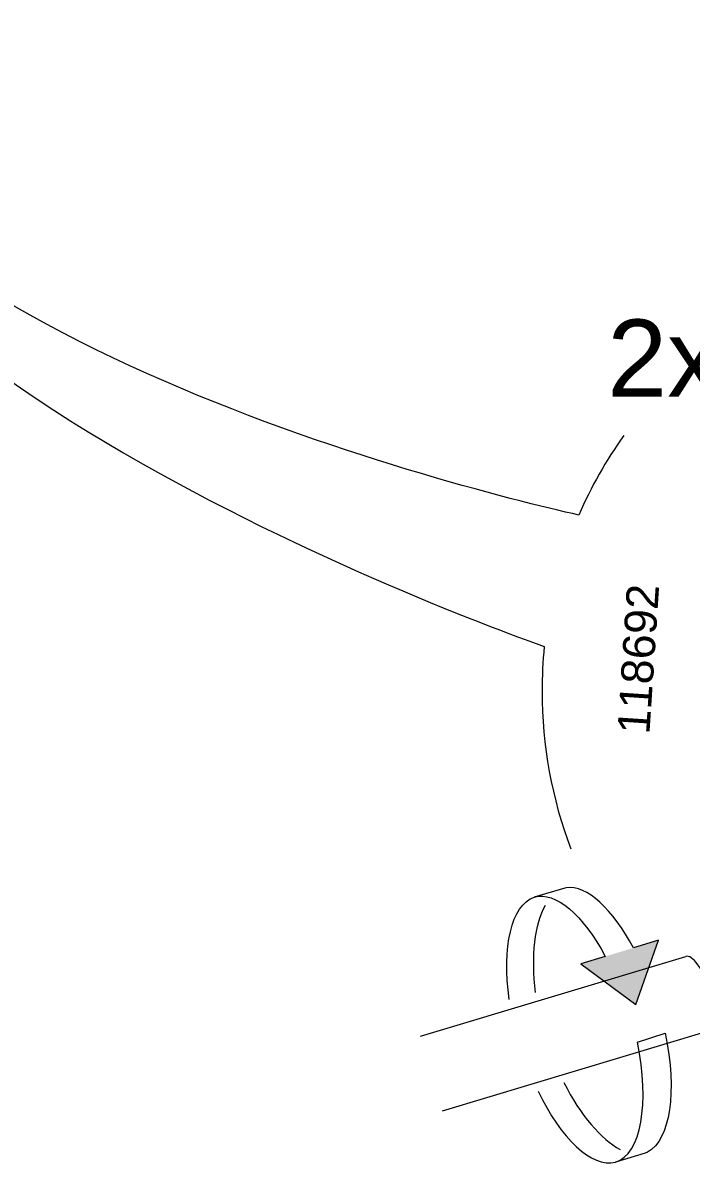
# Model space of a CAD drawing. Header units: metres. Extents: x -11.5 to 7.4, y -3.8 to 5.9.
# Drawn here: x 4.3687 to 4.5058, y -0.1183 to 0.1167 of the extents above; entities that cross this region are included whole.
import ezdxf

# ---------------------------------------------------------------- set-up
doc = ezdxf.new("R2010")
doc.units = ezdxf.units.M
doc.header["$MEASUREMENT"] = 0
for name, color, linetype, lineweight in [('PDF10_Geometry_Num_Penna__1_Num_Penna__255', 255, 'Continuous', 18), ('PDF10_Geometry_Num_Penna__7_Num_Penna__7', 7, 'Continuous', 18), ('PDF10_Solid Fills_Num_Penna__7_Num_Penna__7', 7, 'Continuous', 18), ('PDF10_Text_Num_Penna__7_Num_Penna__7', 7, 'Continuous', 18)]:
    doc.layers.add(name, color=color, linetype=linetype, lineweight=lineweight)
doc.styles.add('GENERATED_STYLE_1', font='')
doc.styles.get('GENERATED_STYLE_1').set_extended_font_data('Arial')

msp = doc.modelspace()

# ---------------------------------------------------------------- hatches: boundary and pattern name
at = {"layer": 'PDF10_Geometry_Num_Penna__7_Num_Penna__7', "linetype": 'Continuous', "lineweight": 18}
for points in [[(4.480164148262702, -0.06083957880252822), (4.479868078254226, -0.06090960365930442), (4.473549870562957, -0.0627351639605358)], [(4.499091744198802, -0.07159392249976637), (4.483146961460134, -0.07643178034934106), (4.494414820814812, -0.08474262508854924)]]:
    msp.add_hatch(color=7, dxfattribs=at).paths.add_polyline_path(points)
at = {"layer": 'PDF10_Solid Fills_Num_Penna__7_Num_Penna__7', "linetype": 'Continuous', "lineweight": 18}
msp.add_hatch(color=7, dxfattribs=at).paths.add_polyline_path([(4.496841857835632, -0.1150421349145523), (4.49023740818596, -0.1171207675051855), (4.496340627281862, -0.1152841506476214)])

# ---------------------------------------------------------------- linework, layer by layer
at = {"layer": 'PDF10_Geometry_Num_Penna__1_Num_Penna__255', "color": 255, "linetype": 'Continuous', "lineweight": 18, "flags": 128}
for points in [[(4.480164148262702, -0.06083957880252822), (4.479868078254226, -0.06090960365930442), (4.473549870562957, -0.0627351639605358)], [(4.488172780566684, -0.0749072039770784), (4.483146961460134, -0.07643178024479447), (4.494414820869878, -0.08474262508854924), (4.499091744198802, -0.0715939225959108), (4.49396150206022, -0.07315166853262589)], [(4.494754625701185, -0.09247938895736141), (4.500480693375501, -0.09066242819994574)], [(4.496841857835632, -0.1150421349145523), (4.496340627281862, -0.1152841506476214), (4.49023740818596, -0.1171207675051855)]]:
    msp.add_lwpolyline(points, dxfattribs=at)
at = {"layer": 'PDF10_Geometry_Num_Penna__1_Num_Penna__255', "color": 255, "linetype": 'Continuous', "lineweight": 18}
for points in [[(4.49396150206022, -0.07315166853262589), (4.489732983515916, -0.06524377374190138), (4.484428293488518, -0.06013933023475992), (4.480164148262702, -0.06083957880252466)], [(4.49396150206022, -0.07315166853262589), (4.489732983515916, -0.06524377374190138), (4.484428293488518, -0.06013933023475992), (4.480164148262702, -0.06083957880252466)], [(4.473549870562957, -0.0627351639605358), (4.477962665046146, -0.06140592018803748), (4.483637135457569, -0.0664587664322891), (4.488172780566677, -0.07490720397707928)], [(4.473549870562957, -0.0627351639605358), (4.477962665046146, -0.06140592018803748), (4.483637135457569, -0.0664587664322891), (4.488172780566677, -0.07490720397707928)], [(4.500480693375501, -0.09066242819994574), (4.502930334856424, -0.1025433122330499), (4.501526152202114, -0.1125961789524066), (4.496841857835632, -0.1150421349145541)], [(4.500480693375501, -0.09066242819994574), (4.502930334856424, -0.1025433122330499), (4.501526152202114, -0.1125961789524066), (4.496841857835632, -0.1150421349145541)], [(4.49023740818596, -0.1171207675051855), (4.495590009957466, -0.1155126528118409), (4.497306233201627, -0.1050027817640489), (4.494754625701184, -0.0924793889573623)], [(4.49023740818596, -0.1171207675051855), (4.495590009957466, -0.1155126528118409), (4.497306233201627, -0.1050027817640489), (4.494754625701184, -0.0924793889573623)]]:
    msp.add_open_spline(points, degree=3, dxfattribs=at)
at = {"layer": 'PDF10_Geometry_Num_Penna__7_Num_Penna__7', "color": 7, "linetype": 'Continuous', "lineweight": 18, "flags": 128}
msp.add_lwpolyline([(4.475657373050684, -0.0113074349362563, 0.02515422678078281), (4.47519299768469, -0.02052491739932893, 0.09161751018321261), (4.481127911423075, -0.05285305961121267)], format="xyb", dxfattribs=at)
for points in [[(4.480164148262702, -0.06083957880252822), (4.479868078254226, -0.06090960365930442), (4.473549870562957, -0.0627351639605358)], [(4.488172780566684, -0.0749072039770784), (4.483146961460134, -0.07643178024479447), (4.494414820869878, -0.08474262508854924), (4.499091744198802, -0.0715939225959108), (4.49396150206022, -0.07315166853262589)], [(4.450287121739253, -0.09128564942525852), (4.504666951304484, -0.07493300260852198)], [(4.509263776025305, -0.09022507997165619), (4.454711955583779, -0.1066317810637996)], [(4.494754625701185, -0.09247938895736141), (4.500480693375501, -0.09066242819994574)], [(4.496841857835632, -0.1150421349145523), (4.496340627281862, -0.1152841506476214), (4.49023740818596, -0.1171207675051855)]]:
    msp.add_lwpolyline(points, dxfattribs=at)
at = {"layer": 'PDF10_Geometry_Num_Penna__7_Num_Penna__7', "color": 7, "linetype": 'Continuous', "lineweight": 18}
msp.add_arc((4.565738612619533, -0.02055922346629213), 0.09057090229356923, 144.5561679185225, 156.4249080348496, dxfattribs=at)
msp.add_ellipse((4.506989145426951, -0.08161841883675702), major_axis=(-0.002302872936521539, 0.006692592600593252), ratio=0.3412103575893052, start_param=4.569790197313572, end_param=6.29190997400677, dxfattribs=at)
for points in [[(4.313985826484151, 0.1166532856236158), (4.311721689448376, 0.04987905640891821), (4.453338976988455, -0.003339834741332481), (4.475657250200049, -0.01130792633875899)], [(4.48272730372198, 0.01566515708910199), (4.457026952778691, 0.02149073377041421), (4.3283519786797, 0.0536591701685989), (4.313985826484156, 0.1166532856236175)], [(4.49396150206022, -0.07315166853262589), (4.489732983515916, -0.06524377374190138), (4.484428293488518, -0.06013933023475992), (4.480164148262702, -0.06083957880252466)], [(4.468471102836636, -0.08372812461966994), (4.466971096694103, -0.07300326497651), (4.468855625295779, -0.06440740668061284), (4.473621001075369, -0.06271943908041777)], [(4.473549870562957, -0.0627351639605358), (4.477962665046146, -0.06140592018803748), (4.483637135457569, -0.0664587664322891), (4.488172780566677, -0.07490720397707928)], [(4.473853065907738, -0.08231607952529973), (4.472930457707049, -0.07478410764990251), (4.473773213000888, -0.06823248376937929), (4.475885015260515, -0.06437497411536874)], [(4.500480693375501, -0.09066242819994574), (4.502930334856424, -0.1025433122330499), (4.501526152202114, -0.1125961789524066), (4.496841857835632, -0.1150421349145541)], [(4.49023740818596, -0.1171207675051855), (4.495590009957466, -0.1155126528118409), (4.497306233201627, -0.1050027817640489), (4.494754625701184, -0.0924793889573623)], [(4.479678888290302, -0.1007676292859463), (4.483057280503212, -0.1074998435865782), (4.487345995854215, -0.1124494953050528), (4.491214562064558, -0.1144912727079124)], [(4.474398891238717, -0.1025396267142735), (4.479058615480014, -0.1122546542123368), (4.485346110514797, -0.1183333031830545), (4.49023802243909, -0.1171207675051837)]]:
    msp.add_open_spline(points, degree=3, dxfattribs=at)

# ---------------------------------------------------------------- texts
at = {"layer": 'PDF10_Text_Num_Penna__7_Num_Penna__7', "color": 7, "linetype": 'Continuous', "lineweight": 18, "insert": (4.488578310482858, 0.03995053467360729), "char_height": 0.01582901521914505, "attachment_point": 7, "style": 'GENERATED_STYLE_1'}
msp.add_mtext('\\A1;{\\pql;\\fArial|b0|i0|c0|p34;2x}', dxfattribs=at)
at = {"layer": 'PDF10_Text_Num_Penna__7_Num_Penna__7', "color": 7, "linetype": 'Continuous', "lineweight": 18, "insert": (4.497314275865322, -0.02944141096284583), "char_height": 0.006595383519742259, "attachment_point": 7, "rotation": 86.23867330745017, "style": 'GENERATED_STYLE_1'}
msp.add_mtext('\\A1;{\\pql;\\fArial|b0|i0|c0|p34;118692}', dxfattribs=at)

doc.saveas('drawing.dxf')
